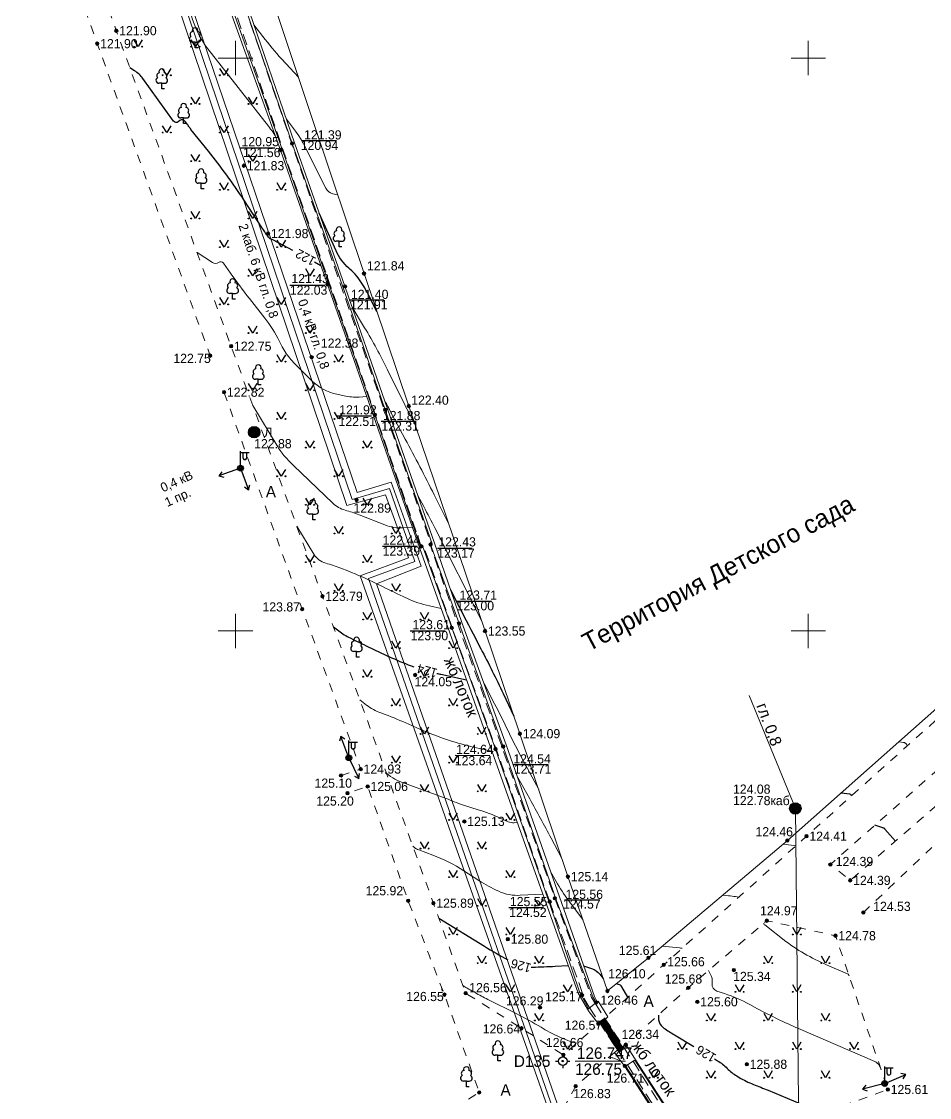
# Model space of a CAD drawing. Header units: metres. Extents: x 23748 to 47763, y 22346 to 44826.
# Drawn here: x 23831.3 to 23910.6, y 22409.3 to 22503.2 of the extents above; entities that cross this region are included whole.
import ezdxf

# ---------------------------------------------------------------- set-up
doc = ezdxf.new("R2010")
doc.units = ezdxf.units.M
doc.linetypes.add('g5_01_5x1_5', pattern=[3, 1.5, -1.5])
doc.linetypes.add('g5_02x1', pattern=[3, 2, -1])
for name, color, linetype in [('01_Геодезические пункты', 7, 'Continuous'), ('02_Сетка', 7, 'Continuous'), ('06_Инженерно-технические сооружения', 7, 'Continuous'), ('07_Объекты электропередачи', 7, 'Continuous'), ('10_Границы покрытий и угодий', 7, 'Continuous'), ('11_Гидрография', 7, 'Continuous'), ('13_Растительность', 7, 'Continuous'), ('14_Ограждения', 7, 'Continuous'), ('17_Топонимика', 7, 'Continuous'), ('19_Горизонтали', 7, 'Continuous'), ('35_Телефон', 7, 'Continuous'), ('37_Кабель низкого напряжения', 7, 'Continuous'), ('38_Кабели высокого напряжения', 7, 'Continuous'), ('44_Крышки колодцев', 7, 'Continuous'), ('45_Номера колодцев', 7, 'Continuous'), ('61_Отметки высоты поверхности', 7, 'Continuous')]:
    doc.layers.add(name, color=color, linetype=linetype)
doc.styles.add('LIKE11', font='bm431.shx')
doc.styles.add('LIKE14', font='p131.shx')
doc.styles.add('LIKE17', font='d431.shx')
doc.styles.add('LIKE32', font='peteri.shx')
doc.styles.add('LIKE36', font='pragmai.shx')
doc.styles.get("Standard").update_dxf_attribs({"font": 'SPDS.shx', "oblique": 15, "height": 2})
doc.linetypes.add('g5_119_1', pattern='A,8,-2,[31,GUGK_2005.shx,S=0.2,R=0,X=0,Y=0],0.7,[31,GUGK_2005.shx,S=0.16,R=0,X=0,Y=0],6.6,[31,GUGK_2005.shx,S=0.16,R=180.000005,X=0,Y=0],0.7,[31,GUGK_2005.shx,S=0.2,R=180.000005,X=0,Y=0],-2', length=20)
doc.linetypes.add('g5_119_3', pattern='A,8,-2,[31,GUGK_2005.shx,S=0.2,R=0,X=0,Y=0],8,[31,GUGK_2005.shx,S=0.2,R=180.000005,X=0,Y=0],-2', length=20)
doc.linetypes.add('g5_133_t', pattern='A,4,[27,GUGK_2005.shx,S=0.8,R=0,X=0,Y=0],4,-2', length=10)
doc.linetypes.add('g5_474_1a', pattern='A,2,-0.5,[28,GUGK_2005.shx,S=2,R=0,X=0,Y=0],-0.5,2', length=5)

# ---------------------------------------------------------------- blocks, each defined once
blk = doc.blocks.new('g5_115_1')
at = {"color": 0, "flags": 128}
for points in [[(0, 0), (4, 0)], [(3.29, -0.5), (4, 0), (3.29, 0.5)]]:
    blk.add_lwpolyline(points, dxfattribs=at)
blk = doc.blocks.new('g5_416')
at = {"color": 0, "flags": 128}
blk.add_lwpolyline([(0.72, 1.2), (0, 0), (-0.72, 1.2)], dxfattribs=at)
at = {"color": 0}
for centre in [(-0.72, 0), (0.72, 0)]:
    blk.add_circle(centre, 0.075, dxfattribs=at)
blk = doc.blocks.new('g5_388_1')
at = {"color": 0, "flags": 128}
blk.add_lwpolyline([(0, 0.99), (0.51, 0.99, 0.798042), (0.73, 1.95, 0.636328), (0.46, 2.81, 0.533064), (0, 3.5, 0.533064), (-0.46, 2.81, 0.636328), (-0.73, 1.95, 0.798042), (-0.51, 0.99)], format="xyb", dxfattribs=at)
for points in [[(0, 0.99), (-0.51, 0.99)], [(0.5, 0), (0, 0), (0, 0.99)]]:
    blk.add_lwpolyline(points, dxfattribs=at)
at = {"style": 'LIKE11', "flags": 8}
for tag, p in [('Описание', (-14.19, 0.84)), ('Метрические данные', (1.49, 0.46))]:
    blk.add_attdef(tag, p, '', height=2, dxfattribs=at)
blk = doc.blocks.new('g5_110_1c')
h = blk.add_hatch(color=255)
edge = h.paths.add_edge_path()
edge.add_arc((0, 0), 0.425, 0, 360)
edge = h.paths.add_edge_path(flags=16)
edge.add_arc((0, 0), 0.195, 0, 360)
h = blk.add_hatch(color=0)
edge = h.paths.add_edge_path()
edge.add_arc((0, 0), 0.12, 0, 360)
at = {"color": 0}
for p, q in [((0, 0.5), (0, 3)), ((0, 2.75), (1.5, 2.75))]:
    blk.add_line(p, q, dxfattribs=at)
at = {"color": 0, "flags": 128}
blk.add_lwpolyline([(0.4, 2.75), (0.4, 1.86, 1.040016), (1.1, 1.86), (1.1, 2.75)], format="xyb", dxfattribs=at)
at = {"color": 0}
for radius in [0.5, 0.12]:
    blk.add_circle((0, 0), radius, dxfattribs=at)
blk = doc.blocks.new('g5_117')
h = blk.add_hatch(color=255)
h.paths.add_polyline_path([(-0.6, 0.7), (0.7, -0.6, 0.177899), (0.93, 0, 0.639215)])
h.paths.add_polyline_path([(-0.7, 0.6, 0.177899), (-0.93, 0, 0.639215), (0.6, -0.7)])
at = {"color": 0, "flags": 128}
blk.add_lwpolyline([(0.71, -0.71), (-0.71, 0.71)], dxfattribs=at)
at = {"color": 0}
blk.add_circle((0, 0), 1, dxfattribs=at)
at = {"style": 'LIKE11', "flags": 8}
for tag, p, height in [('Номер', (0, 1.7), 1.6), ('Текст', (1.78, -0.8), 2), ('Отметка кольца люка', (0, -2.8), 1.6), ('Отметка земли (возле него)', (0, -4.8), 1.6), ('Верх прокладки', (0, -6.8), 1.6), ('Низ прокладки', (0, -8.8), 1.6)]:
    blk.add_attdef(tag, p, '', height=height, dxfattribs=at)
blk = doc.blocks.new('g5_367_1')
at = {"color": 0, "flags": 128}
for points in [[(0, 0.99), (-0.51, 0.99)], [(0, 0.99), (0.51, 0.99)], [(0, 0), (0, 0.99)], [(0.5, 0), (0, 0)]]:
    blk.add_lwpolyline(points, dxfattribs=at)
at = {"color": 0}
for centre, start, end in [((-0.51, 1.49), 115.6346, 270), ((-0.39, 2.32), 97.9407, 227.8197), ((0, 3), 90, 202.242), ((0, 3), 337.758, 90), ((0.39, 2.32), 312.1804, 82.0594), ((0.51, 1.49), 270, 64.3654)]:
    blk.add_arc(centre, 0.5, start, end, dxfattribs=at)
at = {"style": 'LIKE11', "flags": 8}
for tag, p in [('Описание', (-14.23, 1.01)), ('Метрические данные', (1.4, 0.6))]:
    blk.add_attdef(tag, p, '', height=2, dxfattribs=at)
blk = doc.blocks.new('g5_005_1')
h = blk.add_hatch(color=255)
edge = h.paths.add_edge_path()
edge.add_arc((0, 0), 0.675, 0, 360.0002)
edge = h.paths.add_edge_path(flags=16)
edge.add_arc((0, 0), 0.2, 0, 360.0002)
at = {"color": 0}
for p, q in [((-1.25, 0), (-0.75, 0)), ((0, 1.25), (0, 0.75)), ((0.75, 0), (1.25, 0)), ((0, -0.75), (0, -1.25))]:
    blk.add_line(p, q, dxfattribs=at)
for radius in [0.75, 0.125]:
    blk.add_circle((0, 0), radius, dxfattribs=at)
at = {"lineweight": 20, "style": 'LIKE36', "flags": 8}
for tag, p in [('Номер пункта', (-20.11, -1)), ('Отметка центра и земли', (2.18, -1))]:
    blk.add_attdef(tag, p, '', height=2, dxfattribs=at)
blk = doc.blocks.new('g5_128a')
h = blk.add_hatch(color=255)
h.paths.add_polyline_path([(-0.325, 0.425), (-0.675, 0.425), (-0.675, -0.425), (-0.325, -0.425)])
h.paths.add_polyline_path([(0.175, 0.425), (-0.175, 0.425), (-0.175, -0.425), (0.175, -0.425)])
h.paths.add_polyline_path([(0.675, 0.425), (0.325, 0.425), (0.325, -0.425), (0.675, -0.425)])
at = {"color": 0, "flags": 128}
blk.add_lwpolyline([(-0.75, -0.5), (0.75, -0.5), (0.75, 0.5), (-0.75, 0.5)], close=True, dxfattribs=at)
for points in [[(-0.25, -0.5), (-0.25, 0.5)], [(0.25, -0.5), (0.25, 0.5)]]:
    blk.add_lwpolyline(points, dxfattribs=at)
blk = doc.blocks.new('g5_117sv')
h = blk.add_hatch(color=255)
h.paths.add_polyline_path([(-0.08, 0.92, 0.390634), (-0.93, 0, 0.11106), (-0.84, -0.4), (-0.08, 0.04)])
h.paths.add_polyline_path([(0.07, 0.04), (0.84, -0.4, 0.11106), (0.92, 0, 0.390634), (0.07, 0.92)])
h.paths.add_polyline_path([(-0.76, -0.53, 0.524447), (0.76, -0.53), (0, -0.09)])
at = {"color": 0, "flags": 128}
for points in [[(0, 1), (0, 0)], [(0, 0), (-0.87, -0.5)], [(0.87, -0.5), (0, 0)]]:
    blk.add_lwpolyline(points, dxfattribs=at)
at = {"color": 0}
blk.add_circle((0, 0), 1, dxfattribs=at)
at = {"style": 'LIKE11', "flags": 8}
for tag, p in [('Номер', (0, 1.7)), ('Отметка кольца люка', (0, -2.8)), ('Отметка земли (возле него)', (0, -4.8)), ('Верх прокладки', (0, -6.8)), ('Низ прокладки', (0, -8.8))]:
    blk.add_attdef(tag, p, '', height=1.6, dxfattribs=at)
blk = doc.blocks.new('g5_012')
at = {"color": 92, "linetype": 'ByBlock', "lineweight": -2}
for p, q in [((0, -3), (0, 3)), ((-3, 0), (3, 0))]:
    blk.add_line(p, q, dxfattribs=at)
blk = doc.blocks.new('g5_330')
at = {"linetype": 'ByBlock'}
blk.add_hatch(color=0, dxfattribs=at).paths.add_polyline_path([(-0.3, 0, 1), (0.3, 0, 1)])
at = {"color": 0, "linetype": 'ByBlock', "lineweight": -2}
blk.add_circle((0, 0), 0.3, dxfattribs=at)
at = {"color": 0, "linetype": 'ByBlock', "lineweight": 15, "flags": 12}
for tag, p in [('number', (-7.62, -0.8)), ('z', (0.5, -0.8))]:
    blk.add_attdef(tag, p, '', height=1.6, dxfattribs=at)

msp = doc.modelspace()

# ---------------------------------------------------------------- linework, layer by layer
at = {"layer": '01_Геодезические пункты', "color": 7, "lineweight": 20, "ltscale": 0.5, "flags": 128}
msp.add_lwpolyline([(23884.056, 22412.448), (23879.662, 22412.448)], dxfattribs=at)
at = {"layer": '06_Инженерно-технические сооружения', "color": 7, "linetype": 'Continuous', "lineweight": 20, "ltscale": 0.5, "flags": 128}
for points in [[(23880.726, 22416.98), (23879.909, 22418.379), (23874.093, 22434.712), (23866.084, 22457.204), (23859.908, 22474.858), (23853.956, 22491.871), (23844.964, 22516.875), (23844.997, 22517.854), (23845.406, 22518.59), (23846.373, 22518.717), (23847.196, 22518.963), (23853.425, 22520.769), (23857.991, 22522.281), (23861.854, 22523.466), (23863.703, 22524.059), (23866.144, 22525.019), (23868.434, 22525.814), (23871.57, 22526.796)], [(23871.57, 22526.796), (23868.413, 22525.781), (23866.2, 22524.975), (23863.719, 22524), (23861.819, 22523.361), (23858.022, 22522.207), (23853.536, 22520.791), (23847.574, 22518.976), (23845.601, 22518.196), (23845.166, 22517.432), (23845.461, 22516.503), (23846.449, 22513.605), (23854.133, 22491.883), (23858.168, 22480.216), (23862.169, 22468.866), (23866.192, 22457.247), (23866.355, 22457.325), (23868.878, 22450.275), (23872.697, 22439.691), (23877.442, 22426.136), (23880.037, 22418.503), (23880.81, 22417.026)], [(23867.182, 22457.592), (23863.063, 22469.295), (23859.325, 22480.207), (23854.939, 22492.549), (23850.676, 22504.944), (23847.685, 22513.731), (23849.017, 22518.156), (23858.217, 22521.073), (23868.865, 22524.436), (23871.089, 22525.147)], [(23871.034, 22524.937), (23868.984, 22524.197), (23856.956, 22520.426), (23853.073, 22519.159), (23849.286, 22517.995), (23847.872, 22513.726), (23850.896, 22504.975), (23855.186, 22492.516), (23859.353, 22480.665), (23863.273, 22469.397), (23867.358, 22457.658), (23869.771, 22450.722), (23873.637, 22440.049), (23878.281, 22426.79), (23881.331, 22418.084), (23881.573, 22417.626)], [(23867.032, 22457.536), (23867.182, 22457.592)], [(23881.478, 22417.566), (23881.207, 22418.056), (23878.018, 22426.432), (23873.368, 22439.911), (23869.518, 22450.645), (23867.032, 22457.536)], [(23881.478, 22417.566), (23881.573, 22417.626), (23881.668, 22417.685), (23882.501, 22416.321), (23882.394, 22416.196), (23881.865, 22415.795), (23881.674, 22415.703), (23880.881, 22416.763), (23880.726, 22416.98), (23880.81, 22417.026), (23881.478, 22417.566)], [(23884.215, 22412.119), (23884.047, 22412.023), (23883.98, 22411.977), (23883.096, 22413.213), (23883.343, 22413.41), (23883.961, 22413.817), (23884.067, 22413.885), (23885.175, 22412.166), (23884.872, 22412.535), (23884.702, 22412.433), (23884.215, 22412.119)], [(23883.98, 22411.977), (23886.335, 22408.321), (23886.036, 22408.312), (23886.816, 22407.042), (23886.961, 22407.494), (23887.113, 22407.207), (23889.769, 22403.082), (23890.492, 22401.819), (23890.576, 22401.773), (23889.685, 22400.799)], [(23884.047, 22412.023), (23886.397, 22408.386)], [(23890.535, 22403.863), (23887.608, 22408.307), (23884.872, 22412.535)], [(23892.216, 22403.526), (23891.343, 22402.579), (23891.345, 22402.643), (23890.608, 22403.859), (23887.679, 22408.321), (23885.175, 22412.166)]]:
    msp.add_lwpolyline(points, dxfattribs=at)
at = {"layer": '10_Границы покрытий и угодий', "color": 7, "linetype": 'g5_01_5x1_5', "lineweight": 20, "ltscale": 0.5, "flags": 128}
for points in [[(23873.113, 22531.476), (23872.938, 22531.574), (23866.45, 22529.225), (23856.308, 22525.535), (23848.248, 22522.61), (23837.297, 22518.701), (23834.256, 22517.559), (23839.597, 22502.392), (23849.619, 22474.853), (23857.586, 22453.021), (23867.278, 22426.235), (23870.091, 22418.384), (23874.959, 22415.311), (23878.625, 22412.996), (23881.368, 22415.414)], [(23831.321, 22511.662), (23833.683, 22512.981), (23837.934, 22501.261), (23847.788, 22474.026)], [(23859.211, 22437.384), (23860.927, 22437.939), (23855.825, 22451.905), (23849.003, 22470.837)], [(23944.336, 22466.263), (23932.438, 22456.593), (23920.27, 22445.827), (23901.925, 22429.604), (23903.663, 22428.227), (23921.905, 22444.069), (23933.813, 22454.852), (23940.842, 22460.953), (23945.133, 22463.004), (23945.715, 22463.067)], [(23904.809, 22425.425), (23915.106, 22435.2), (23919.145, 22437.282), (23923.931, 22442.769), (23936.57, 22455.05), (23941.394, 22459.481), (23945.812, 22461.698), (23946.24, 22461.617)], [(23882.654, 22416.597), (23887.384, 22420.854), (23899.845, 22432.081), (23918.164, 22448.506), (23927.239, 22456.629)], [(23866.54, 22406.718), (23871.277, 22409.716), (23868.238, 22418.253), (23866.907, 22421.694), (23865.07, 22426.446), (23861.534, 22436.424), (23859.774, 22435.838)], [(23892.216, 22403.526), (23894.33, 22405.197), (23897.972, 22406.695), (23906.942, 22409.973), (23902.373, 22423.398), (23896.384, 22424.708), (23889.528, 22418.85), (23884.337, 22414.122)], [(23883.096, 22413.213), (23879.696, 22410.262), (23875.691, 22402.926)]]:
    msp.add_lwpolyline(points, dxfattribs=at)
at = {"layer": '11_Гидрография', "color": 92, "linetype": 'g5_02x1', "lineweight": 20, "ltscale": 0.5, "flags": 128}
for points in [[(23877.425, 22426.365), (23872.804, 22439.527), (23868.895, 22450.317), (23866.417, 22457.427), (23866.22, 22457.379), (23862.213, 22468.862), (23858.219, 22480.315), (23854.125, 22492.058), (23849.729, 22504.788), (23846.804, 22513.251), (23845.356, 22517.415), (23845.767, 22518.056), (23847.599, 22518.713), (23853.525, 22520.622), (23857.337, 22521.795), (23861.907, 22523.184), (23863.775, 22523.796), (23866.37, 22524.774), (23868.192, 22525.439), (23871.507, 22526.624)], [(23871.047, 22525.145), (23868.807, 22524.446), (23857.617, 22520.922), (23853.684, 22519.725), (23849.001, 22518.167), (23847.623, 22513.72), (23850.653, 22504.966), (23854.994, 22492.29), (23859.042, 22480.599), (23862.987, 22469.269), (23867.061, 22457.66), (23866.95, 22457.624), (23869.383, 22450.633), (23873.363, 22439.597), (23877.872, 22426.668), (23881.088, 22417.99), (23881.385, 22417.494)], [(23877.425, 22426.365), (23880.323, 22418.288), (23880.251, 22418.195), (23880.886, 22417.158)], [(23881.385, 22417.494), (23884.702, 22412.433)], [(23880.886, 22417.158), (23884.215, 22412.119)], [(23884.215, 22412.119), (23886.554, 22408.453), (23887.208, 22407.537), (23889.876, 22403.313)], [(23884.702, 22412.433), (23887.292, 22408.333), (23890.378, 22403.717)]]:
    msp.add_lwpolyline(points, dxfattribs=at)
at = {"layer": '14_Ограждения', "color": 7, "linetype": 'g5_474_1a', "lineweight": 20, "ltscale": 0.5, "flags": 128}
msp.add_lwpolyline([(23869.044, 22521.901), (23867.335, 22520.707), (23856.702, 22517.118), (23849.722, 22515.738), (23856.891, 22494.103), (23861.219, 22481.187), (23865.124, 22469.632), (23871.783, 22449.99), (23874.825, 22441.031), (23879.019, 22428.553), (23882.468, 22418.57), (23886.046, 22421.462), (23898.174, 22431.703), (23926.051, 22456.396), (23926.713, 22458.204)], dxfattribs=at)
at = {"layer": '19_Горизонтали', "color": 32, "linetype": 'Continuous', "lineweight": 20, "ltscale": 0.5, "flags": 128}
for points, elevation in [([(23853.447, 22493.286), (23853.258, 22493.55, 0.010562), (23852.87, 22494.068), (23847.582, 22500.823, -0.104314), (23846.133, 22503.776)], 121.5), ([(23851.607, 22502.911), (23852.386, 22501.886, 0.023398), (23854.036, 22499.913), (23855.49, 22498.332)], 121), ([(23858.911, 22488.076), (23858.494, 22488.164, -0.229255), (23857.889, 22488.633), (23856.181, 22492.065, 0.047132), (23855.076, 22493.844), (23854.44, 22494.682)], 121.5), ([(23861.449, 22470.452), (23860.789, 22470.417, -0.066319), (23859.481, 22470.522), (23858.852, 22470.658, -0.142785), (23856.648, 22471.851), (23855.78, 22472.709, -0.014417), (23854.841, 22473.693), (23854.841, 22473.693, -0.066542), (23854.079, 22474.806), (23853.841, 22475.277, 0.049514), (23852.549, 22477.307), (23851.21, 22479.014, -0.013749), (23849.572, 22481.224), (23848.966, 22482.09, 0.413768), (23848.521, 22482.169), (23848.521, 22482.169, -0.30378), (23847.99, 22482.158), (23846.646, 22483.021)], 122.5), ([(23860.193, 22478.253), (23861.273, 22476.465, -0.022076), (23863.272, 22472.802), (23864.636, 22470.017, 0.009374), (23865.063, 22469.184), (23865.074, 22469.164, -0.00648), (23865.485, 22468.374), (23865.685, 22467.977)], 122.5), ([(23851.513, 22469.663), (23853.683, 22466.076, 0.046133), (23854.319, 22465.214), (23854.319, 22465.214, 0.019563), (23855.066, 22464.441), (23858.503, 22461.148, 0.124863), (23859.577, 22460.538), (23859.577, 22460.538, -0.026953), (23860.785, 22460.137), (23863.046, 22459.247, 0.107258), (23864.627, 22458.989), (23865.445, 22459.032)], 123), ([(23863.052, 22470.033), (23863.13, 22469.905, -0.022076), (23863.273, 22469.642), (23863.297, 22469.594, 0.009374), (23863.482, 22469.233), (23864.816, 22466.749, -0.00648), (23867.345, 22461.89), (23868.578, 22459.444)], 123), ([(23865.912, 22461.813), (23866.426, 22460.857, -0.00648), (23867.428, 22458.931), (23871.471, 22450.912)], 123.5), ([(23855.347, 22459.157), (23856.833, 22456.7, 0.192197), (23857.871, 22455.915), (23857.871, 22455.915, -0.026954), (23859.198, 22455.474), (23859.809, 22455.234, -0.020691), (23862.288, 22454.137), (23862.835, 22453.868, 0.005127), (23864.881, 22452.886), (23864.964, 22452.847, 0.056584), (23866.929, 22452.187), (23867.949, 22451.968)], 123.5), ([(23871.7, 22445.397), (23872.619, 22443.639, -0.009703), (23873.663, 22441.543), (23873.663, 22441.543, 0.011292), (23874.714, 22439.451), (23876.465, 22436.152)], 124.5), ([(23872.388, 22439.5), (23871.311, 22439.731, -0.022437), (23869.181, 22440.289), (23868.853, 22440.39, -0.029431), (23866.154, 22441.406), (23865.123, 22441.864, 0.016618), (23863.056, 22442.703), (23862.691, 22442.837, -0.076756), (23861.433, 22443.532), (23860.858, 22443.977)], 124.5), ([(23908.645, 22439.971), (23908.56, 22440.109, 0.22588), (23908.314, 22440.268), (23907.909, 22440.32)], 123.5), ([(23874.608, 22433.266), (23874.33, 22433.25, -0.120691), (23873.799, 22433.349), (23873.11, 22433.66, 0.030816), (23871.18, 22434.392), (23869.821, 22434.814, -0.029431), (23869.101, 22435.085), (23869.101, 22435.085, 0.016619), (23868.388, 22435.374), (23864.342, 22436.861, -0.076756), (23863.537, 22437.306), (23863.169, 22437.591)], 125), ([(23874.634, 22437.204), (23875.688, 22435.329, -0.006004), (23877.556, 22431.909), (23878.47, 22430.187)], 125), ([(23865.48, 22431.204), (23865.641, 22431.079, 0.076754), (23865.993, 22430.884), (23867.233, 22430.429, -0.05641), (23869.942, 22429.071), (23871.255, 22428.215, 0.038367), (23872.979, 22427.271), (23872.979, 22427.271, 0.120694), (23874.862, 22426.921), (23876.828, 22427.032)], 125.5), ([(23897.794, 22431.382), (23897.822, 22431.38, -0.008882), (23897.878, 22431.373), (23898.912, 22431.241)], 124.5), ([(23877.511, 22428.99), (23877.996, 22428.127, 0.032259), (23879.072, 22426.472), (23880.312, 22424.809)], 125.5), ([(23892.516, 22426.926), (23893.043, 22426.877, -0.008859), (23893.649, 22426.81), (23893.952, 22426.771)], 125), ([(23896.105, 22424.47), (23896.131, 22424.419, 0.108647), (23896.202, 22424.334), (23898.049, 22422.901, 0.040739), (23899.88, 22421.705), (23899.88, 22421.705, 0.022553), (23901.852, 22420.748), (23903.41, 22420.077, -0.175293), (23903.528, 22419.965), (23903.568, 22419.888)], 125), ([(23887.239, 22422.469), (23888.769, 22422.328, -0.008871), (23888.917, 22422.312), (23888.991, 22422.302)], 125.5), ([(23891.297, 22420.362), (23891.475, 22420.019, -0.143425), (23891.617, 22419.293), (23891.608, 22419.195, 0.349865), (23892.023, 22418.562), (23892.698, 22418.341, -0.045187), (23894.884, 22417.399), (23895.579, 22417.023, 0.022553), (23899.146, 22415.29), (23905.798, 22412.424, -0.17529), (23906.19, 22412.056), (23906.32, 22411.801)], 125.5), ([(23879.792, 22414.025), (23879.53, 22414.079, -0.048098), (23879.022, 22414.236), (23878.509, 22414.45, -0.034825), (23877.042, 22415.186), (23876.677, 22415.402, 0.017302), (23874.49, 22416.597), (23872.017, 22417.84, -0.01072), (23870.91, 22418.426), (23870.623, 22418.586, -0.010697), (23870.109, 22418.887), (23869.855, 22419.043)], 126.5), ([(23883.645, 22412.446), (23883.102, 22412.671, 0.053112), (23882.781, 22412.766), (23882.615, 22412.796)], 126.5)]:
    msp.add_lwpolyline(points, format="xyb", dxfattribs=dict(at, elevation=elevation))
at = {"layer": '19_Горизонтали', "color": 32, "linetype": 'Continuous', "lineweight": 30, "ltscale": 0.5, "flags": 128}
for points, elevation in [([(23855.019, 22483.192), (23853.31, 22484.119, 0.061702), (23853.112, 22484.197), (23853.112, 22484.197, -0.165183), (23852.942, 22484.308), (23852.886, 22484.379, -0.013753), (23852.65, 22484.697), (23852.629, 22484.728, -0.007912), (23852.365, 22485.117), (23850.721, 22487.633, 0.024592), (23847.649, 22491.865), (23846.111, 22493.778, -0.022355), (23845.918, 22494.042), (23845.918, 22494.042, 0.016087), (23845.727, 22494.308), (23845.603, 22494.471, 0.183247), (23845.385, 22494.606), (23845.385, 22494.606, 0.217618), (23845.142, 22494.548), (23845.008, 22494.444, -0.425592), (23844.587, 22494.504), (23841.915, 22498.21, 0.094125), (23841.196, 22498.891), (23840.772, 22499.164)], 122), ([(23862.348, 22477.845), (23861.87, 22478.823, 0.022076), (23861.063, 22480.3), (23861.063, 22480.3, 0.076597), (23859.995, 22481.578), (23859.9, 22481.661, -0.107798), (23858.778, 22483.185), (23857.313, 22486.466)], 122), ([(23868.772, 22453.593), (23869.554, 22452.055, 0.002779), (23871.136, 22448.987), (23871.418, 22448.447, -0.009703), (23873.371, 22444.528), (23874.31, 22442.549)], 124), ([(23858.547, 22450.364), (23859.013, 22450.003, 0.050236), (23860.008, 22449.382), (23860.338, 22449.22, 0.005127), (23862.062, 22448.392), (23863.629, 22447.66, 0.026143), (23865.579, 22446.87, 0.026143)], 124), ([(23867.582, 22446.292, 0.004483), (23867.934, 22446.213), (23870.169, 22445.734)], 124), ([(23903.789, 22435.617), (23903.75, 22435.679, 0.22588), (23903.64, 22435.75), (23902.86, 22435.851)], 124), ([(23907.614, 22431.658), (23906.692, 22432.687, -0.084594), (23906.65, 22432.753), (23906.65, 22432.753, 0.293529), (23906.596, 22432.791), (23906.592, 22432.791, -0.073142), (23906.507, 22432.806), (23905.813, 22433.042)], 124), ([(23867.746, 22424.928), (23871.738, 22422.474, 0.010241), (23873.767, 22421.283, 0.010241)], 126), ([(23875.803, 22420.655, 0.008374), (23875.926, 22420.656), (23875.926, 22420.656, 0.008548), (23877.91, 22420.734), (23879.048, 22420.798)], 126), ([(23880.388, 22420.776), (23881.09, 22420.547, -0.154906), (23881.814, 22420.027), (23882.094, 22419.653)], 126), ([(23884.237, 22418.022), (23883.732, 22418.933, 0.223159), (23883.432, 22419.149), (23883.232, 22419.187)], 126), ([(23886.912, 22416.467), (23886.938, 22416.065, 0.221582), (23887.289, 22415.424), (23887.404, 22415.339, 0.023866), (23888.312, 22414.736), (23889.999, 22413.728)], 126), ([(23891.827, 22412.635), (23892.087, 22412.48, -0.067044), (23892.919, 22411.818), (23892.919, 22411.818, 0.068208), (23893.752, 22411.158), (23893.972, 22411.028, 0.039572), (23895.212, 22410.421), (23895.212, 22410.421, -0.005148), (23896.496, 22409.899), (23900.907, 22408.053, -0.208771), (23901.034, 22407.921), (23901.068, 22407.826)], 126)]:
    msp.add_lwpolyline(points, format="xyb", dxfattribs=dict(at, elevation=elevation))
at = {"layer": '19_Горизонтали', "color": 32, "linetype": 'Continuous', "lineweight": 30, "ltscale": 0.5, "elevation": 122, "flags": 128}
msp.add_lwpolyline([(23857.454, 22481.871), (23856.891, 22482.177)], dxfattribs=at)
at = {"layer": '19_Горизонтали', "color": 32, "linetype": 'Continuous', "lineweight": 20, "ltscale": 0.5, "elevation": 126.5, "flags": 128}
msp.add_lwpolyline([(23867.972, 22418.941), (23868.054, 22418.551)], dxfattribs=at)
at = {"layer": '35_Телефон', "color": 6, "linetype": 'g5_133_t', "lineweight": 20, "ltscale": 0.5, "flags": 128}
msp.add_lwpolyline([(23904.02, 22384.31), (23899.244, 22400.394), (23898.871, 22434.505), (23894.84, 22444.362)], dxfattribs=at)
at = {"layer": '37_Кабель низкого напряжения', "color": 1, "linetype": 'g5_119_3', "lineweight": 20, "ltscale": 0.5, "flags": 128}
msp.add_lwpolyline([(23927.478, 22565.509), (23911.221, 22532.283), (23886.014, 22543.911), (23879.188, 22530.871), (23840.997, 22519.718), (23860.63, 22462.068), (23863.598, 22462.989), (23866.197, 22455.666), (23862.32, 22454.119), (23885.385, 22387.754)], dxfattribs=at)
at = {"layer": '38_Кабели высокого напряжения', "color": 1, "linetype": 'g5_119_1', "lineweight": 20, "ltscale": 0.5, "flags": 128}
for points in [[(23883.541, 22390.566), (23860.872, 22454.812), (23865.101, 22456.392), (23863.108, 22461.884), (23859.73, 22460.936), (23839.643, 22520.425), (23878.261, 22531.909), (23885.478, 22545.511), (23910.872, 22533.774), (23925.91, 22565.087), (23884.643, 22588.6)], [(23885.411, 22588.557), (23926.688, 22565.221), (23911.121, 22533.051), (23885.762, 22544.721), (23878.697, 22531.358), (23840.297, 22520.196), (23860.188, 22461.47), (23863.439, 22462.442), (23865.666, 22456.068), (23861.596, 22454.583), (23883.814, 22390.737)]]:
    msp.add_lwpolyline(points, dxfattribs=at)
at = {"layer": '61_Отметки высоты поверхности'}
for p, q in [((23855.783, 22492.798), (23858.819, 22492.796)), ((23850.407, 22492.173), (23853.443, 22492.171)), ((23854.749, 22480.192), (23857.785, 22480.19)), ((23859.908, 22478.893), (23862.944, 22478.891)), ((23858.834, 22468.771), (23861.87, 22468.77)), ((23862.724, 22468.298), (23865.76, 22468.296)), ((23862.823, 22457.403), (23865.859, 22457.402)), ((23867.631, 22457.237), (23870.667, 22457.236)), ((23869.3, 22452.611), (23872.336, 22452.61)), ((23865.26, 22450.021), (23868.296, 22450.019)), ((23869.17, 22439.14), (23872.206, 22439.138)), ((23874.231, 22438.337), (23877.267, 22438.335)), ((23878.719, 22426.539), (23881.755, 22426.537)), ((23873.859, 22425.867), (23876.895, 22425.866))]:
    msp.add_line(p, q, dxfattribs=at)

# ---------------------------------------------------------------- block references
at = {"layer": '01_Геодезические пункты', "color": 7, "linetype": 'Continuous', "lineweight": 20, "xscale": 0.5, "yscale": 0.5, "zscale": 0.5}
msp.add_blockref('g5_005_1', (23878.573, 22412.448, 126.747), dxfattribs=at)
at = {"layer": '02_Сетка', "color": 92, "linetype": 'Continuous', "lineweight": 15, "ltscale": 0.5, "xscale": 0.5, "yscale": 0.5}
for p in [(23850, 22500), (23900, 22500), (23850, 22450), (23900, 22450)]:
    msp.add_blockref('g5_012', p, dxfattribs=at)
at = {"layer": '07_Объекты электропередачи', "color": 7, "linetype": 'Continuous', "lineweight": 20, "xscale": 0.5, "yscale": 0.5, "zscale": 0.5}
for p in [(23850.438, 22464.202, 122.987), (23850.438, 22464.202, 124.959), (23859.893, 22438.925, 124.959), (23906.668, 22410.486, 125.618)]:
    msp.add_blockref('g5_110_1c', p, dxfattribs=at)
for p, rotation in [((23850.438, 22464.202), 199.6486014396287), ((23850.438, 22464.202), 290.5085998926924), ((23859.893, 22438.925), 110.5085880535469), ((23859.893, 22438.925), 295.4389036431744), ((23906.668, 22410.486), 23.43909016529376), ((23906.668, 22410.486), 193.8059483405731)]:
    msp.add_blockref('g5_115_1', p, dxfattribs=dict(at, rotation=rotation))
at = {"layer": '13_Растительность', "color": 92, "linetype": 'Continuous', "lineweight": 20, "xscale": 0.5, "yscale": 0.5, "zscale": 0.5}
for name, p in [('g5_388_1', (23846.478, 22500.906, 121.602)), ('g5_388_1', (23843.565, 22497.304, 121.857)), ('g5_388_1', (23845.474, 22494.278, 122.019)), ('g5_388_1', (23847.001, 22488.583, 122.266)), ('g5_388_1', (23859.039, 22483.514, 121.738)), ('g5_388_1', (23849.75, 22478.969, 122.627)), ('g5_388_1', (23851.99, 22471.47, 122.794)), ('g5_388_1', (23856.739, 22459.707, 123.158)), ('g5_388_1', (23860.563, 22447.71, 124.119)), ('g5_367_1', (23872.909, 22412.471, 126.961)), ('g5_367_1', (23870.153, 22410.209, 127.264))]:
    msp.add_blockref(name, p, dxfattribs=at)
at = {"layer": '13_Растительность', "color": 92, "linetype": 'Continuous', "lineweight": 20, "ltscale": 0.5, "xscale": 0.5, "yscale": 0.5}
for p in [(23841.5, 22501), (23846.5, 22501), (23844, 22498.5), (23849, 22498.5), (23846.5, 22496), (23851.5, 22496), (23844, 22493.5), (23849, 22493.5), (23846.5, 22491), (23851.5, 22491), (23849, 22488.5), (23854, 22488.5), (23846.5, 22486), (23851.5, 22486), (23849, 22483.5), (23854, 22483.5), (23851.5, 22481), (23856.5, 22481), (23849, 22478.5), (23854, 22478.5), (23851.5, 22476), (23856.5, 22476), (23854, 22473.5), (23859, 22473.5), (23851.5, 22471), (23856.5, 22471), (23854, 22468.5), (23859, 22468.5), (23856.5, 22466), (23861.5, 22466), (23854, 22463.5), (23859, 22463.5), (23856.5, 22461), (23861.5, 22461), (23859, 22458.5), (23864, 22458.5), (23856.5, 22456), (23861.5, 22456), (23859, 22453.5), (23864, 22453.5), (23861.5, 22451), (23866.5, 22451), (23864, 22448.5), (23869, 22448.5), (23861.5, 22446), (23866.5, 22446), (23864, 22443.5), (23869, 22443.5), (23866.5, 22441), (23871.5, 22441), (23864, 22438.5), (23869, 22438.5), (23866.5, 22436), (23871.5, 22436), (23869, 22433.5), (23874, 22433.5), (23866.5, 22431), (23871.5, 22431), (23869, 22428.5), (23874, 22428.5), (23871.5, 22426), (23876.5, 22426), (23869, 22423.5), (23874, 22423.5), (23899, 22423.5), (23871.5, 22421), (23876.5, 22421), (23896.5, 22421), (23901.5, 22421), (23874, 22418.5), (23879, 22418.5), (23894, 22418.5), (23899, 22418.5), (23876.5, 22416), (23891.5, 22416), (23896.5, 22416), (23901.5, 22416), (23879, 22413.5), (23889, 22413.5), (23894, 22413.5), (23899, 22413.5), (23904, 22413.5), (23886.5, 22411), (23891.5, 22411), (23896.5, 22411), (23901.5, 22411)]:
    msp.add_blockref('g5_416', p, dxfattribs=at)
at = {"layer": '44_Крышки колодцев', "color": 7, "linetype": 'Continuous', "lineweight": 20, "xscale": 0.5, "yscale": 0.5, "zscale": 0.5}
for name, p in [('g5_117', (23851.627, 22467.343, 122.885)), ('g5_117sv', (23898.871, 22434.505, 124.08))]:
    msp.add_blockref(name, p, dxfattribs=at)
at = {"layer": '44_Крышки колодцев', "color": 7, "linetype": 'Continuous', "lineweight": 20, "xscale": 0.5, "yscale": 0.5, "zscale": 0.5, "rotation": 302.8740836491102}
for p in [(23882.212, 22415.688), (23882.634, 22415.053), (23883.04, 22414.397), (23883.455, 22413.704)]:
    msp.add_blockref('g5_128a', p, dxfattribs=at)
at = {"layer": '61_Отметки высоты поверхности', "color": 7, "linetype": 'Continuous', "lineweight": 20, "xscale": 0.5, "yscale": 0.5, "zscale": 0.5}
for p in [(23839.597, 22502.392, 121.9), (23837.934, 22501.261, 121.897), (23854.939, 22492.549, 121.394), (23853.918, 22491.976), (23850.734, 22490.609, 121.832), (23852.845, 22484.686, 121.983), (23861.219, 22481.187, 121.836), (23858.022, 22480.249), (23859.56, 22480.07), (23849.619, 22474.853, 122.753), (23847.788, 22474.026, 122.749), (23856.646, 22473.888, 122.38), (23849.003, 22470.837, 122.822), (23863.063, 22469.295, 122.313), (23865.124, 22469.632, 122.403), (23862.169, 22468.866, 122.511), (23860.567, 22461.428, 122.886), (23866.22, 22457.379, 122.437), (23867.032, 22457.536, 123.173), (23857.586, 22453.021, 123.792), (23855.825, 22451.905, 123.867), (23868.878, 22450.275, 123.905), (23869.518, 22450.645, 123.708), (23871.783, 22449.99, 123.554), (23865.68, 22446.155, 124.047), (23874.825, 22441.031, 124.091), (23873.368, 22439.911, 124.538), (23872.697, 22439.691, 124.644), (23859.211, 22437.384, 125.096), (23860.927, 22437.939, 124.928), (23861.534, 22436.424, 125.055), (23859.774, 22435.838, 125.203), (23869.976, 22433.373, 125.132), (23898.174, 22431.703, 124.464), (23899.845, 22432.081, 124.406), (23901.925, 22429.604, 124.394), (23879.019, 22428.553, 125.137), (23903.663, 22428.227, 124.392), (23865.07, 22426.446, 125.922), (23867.278, 22426.235, 125.889), (23877.425, 22426.365, 124.517), (23877.872, 22426.668, 124.574), (23904.809, 22425.425, 124.529), (23896.384, 22424.708, 124.971), (23873.774, 22423.095, 125.796), (23902.373, 22423.398, 124.783), (23886.046, 22421.462, 125.613), (23887.384, 22420.854, 125.662), (23893.499, 22420.396, 125.34), (23868.238, 22418.253, 126.553), (23870.091, 22418.384, 126.556), (23882.468, 22418.57, 126.105), (23889.528, 22418.85, 125.684), (23880.251, 22418.195, 125.173), (23881.478, 22417.566, 126.308), (23890.317, 22417.629, 125.603), (23876.58, 22417.135, 126.29), (23881.674, 22415.703, 126.266), (23874.959, 22415.311, 126.639), (23884.061, 22413.851, 126.622), (23884.067, 22413.885, 126.329), (23878.625, 22412.996, 126.657), (23883.988, 22412.029, 126.711), (23894.633, 22412.175, 125.882), (23879.696, 22410.262, 126.828), (23906.942, 22409.973, 125.613), (23871.277, 22409.716, 127.096)]:
    msp.add_blockref('g5_330', p, dxfattribs=at)

# ---------------------------------------------------------------- texts
at = {"layer": '01_Геодезические пункты', "color": 7, "linetype": 'Continuous', "lineweight": 20, "ltscale": 0.5, "style": 'LIKE36'}
for s, p in [('D135', (23874.298, 22411.948)), ('126.747', (23879.803, 22412.648)), ('126.75', (23879.648, 22411.248))]:
    msp.add_text(s, height=1, dxfattribs=at).set_placement(p)
at = {"layer": '07_Объекты электропередачи', "color": 7, "linetype": 'Continuous', "lineweight": 15, "style": 'LIKE11'}
for s, p in [('0,4 кВ', (23843.674, 22462.088)), ('1 пр.', (23844.048, 22460.813))]:
    msp.add_text(s, height=0.8, rotation=24.35796, dxfattribs=at).set_placement(p)
at = {"layer": '10_Границы покрытий и угодий', "color": 7, "linetype": 'Continuous', "lineweight": 15, "style": 'LIKE11'}
for p in [(23852.645, 22461.648), (23885.62, 22417.178), (23873.132, 22409.433)]:
    msp.add_text('А', height=1, dxfattribs=at).set_placement(p)
at = {"layer": '11_Гидрография', "color": 7, "linetype": 'Continuous', "lineweight": 15, "style": 'LIKE11'}
for rotation, p in [(292.88103, (23868.169, 22447.462)), (305.471, (23884.519, 22413.782))]:
    msp.add_text('жб лоток', height=1, rotation=rotation, dxfattribs=at).set_placement(p)
at = {"layer": '17_Топонимика', "color": 7, "linetype": 'Continuous', "lineweight": 15, "style": 'LIKE14'}
msp.add_text('Территория Детского сада', height=1.6, rotation=27.92743, dxfattribs=at).set_placement((23880.812, 22448.162))
at = {"layer": '19_Горизонтали', "color": 32, "linetype": 'Continuous', "lineweight": 15, "style": 'LIKE36'}
for s, rotation, p in [('122', 151.5232, (23857.092, 22482.523)), ('124', 164.6638, (23867.695, 22446.661)), ('126', 164.54846, (23875.889, 22420.922)), ('126', 149.14181, (23892.042, 22412.973))]:
    msp.add_text(s, height=0.8, rotation=rotation, dxfattribs=at).set_placement(p)
at = {"layer": '35_Телефон', "color": 6, "linetype": 'Continuous', "lineweight": 15, "style": 'LIKE32'}
msp.add_text('гл. 0,8', height=1, rotation=290.31271, dxfattribs=at).set_placement((23895.451, 22443.485))
at = {"layer": '37_Кабель низкого напряжения', "color": 1, "linetype": 'Continuous', "lineweight": 15, "style": 'LIKE32'}
msp.add_text('0,4 кВ гл. 0,8', height=0.8, rotation=288.62874, dxfattribs=at).set_placement((23855.441, 22478.801))
at = {"layer": '38_Кабели высокого напряжения', "color": 1, "linetype": 'Continuous', "lineweight": 15, "style": 'LIKE32'}
msp.add_text('2 каб. 6 кВ гл. 0,8', height=0.8, rotation=288.75045, dxfattribs=at).set_placement((23850.247, 22485.39))
at = {"layer": '45_Номера колодцев', "color": 7, "linetype": 'Continuous', "lineweight": 15, "ltscale": 0.5, "style": 'LIKE17'}
for s, p in [('Л', (23852.516, 22466.942)), ('122.88', (23851.627, 22465.943)), ('124.08', (23893.429, 22435.791)), ('122.78каб.', (23893.429, 22434.791))]:
    msp.add_text(s, height=0.8, dxfattribs=at).set_placement(p)
at = {"layer": '61_Отметки высоты поверхности', "color": 7, "linetype": 'Continuous', "lineweight": 15, "ltscale": 0.5, "style": 'LIKE17'}
for s, p in [('121.90', (23839.847, 22501.992)), ('121.90', (23838.184, 22500.861)), ('121.39', (23855.987, 22492.901)), ('120.95', (23850.525, 22492.308)), ('120.94', (23855.697, 22491.979)), ('121.56', (23850.655, 22491.357)), ('121.83', (23850.984, 22490.209)), ('121.98', (23853.095, 22484.286)), ('121.84', (23861.477, 22481.468)), ('121.43', (23854.878, 22480.358)), ('122.03', (23854.746, 22479.346)), ('121.40', (23860.08, 22478.981)), ('121.91', (23860, 22478.085)), ('122.75', (23849.869, 22474.453)), ('122.38', (23857.454, 22474.721)), ('122.75', (23844.574, 22473.39)), ('122.82', (23849.253, 22470.437)), ('122.40', (23865.341, 22469.744)), ('121.92', (23859.053, 22468.896)), ('121.88', (23862.87, 22468.4)), ('122.51', (23858.993, 22467.886)), ('122.31', (23862.735, 22467.477)), ('122.89', (23860.299, 22460.318)), ('122.44', (23862.843, 22457.53)), ('122.43', (23867.71, 22457.374)), ('123.39', (23862.843, 22456.569)), ('123.17', (23867.611, 22456.393)), ('123.79', (23857.836, 22452.621)), ('123.71', (23869.552, 22452.727)), ('123.87', (23852.356, 22451.697)), ('123.00', (23869.3, 22451.792)), ('123.61', (23865.446, 22450.151)), ('123.55', (23872.033, 22449.59)), ('123.90', (23865.29, 22449.187)), ('124.05', (23865.628, 22445.167)), ('124.09', (23875.075, 22440.631)), ('124.64', (23869.267, 22439.264)), ('123.64', (23869.147, 22438.28)), ('124.54', (23874.253, 22438.432)), ('124.93', (23861.177, 22437.539)), ('123.71', (23874.305, 22437.547)), ('125.10', (23856.897, 22436.313)), ('125.06', (23861.784, 22436.024)), ('125.20', (23857.055, 22434.754)), ('125.13', (23870.226, 22432.973)), ('124.46', (23895.39, 22432.072)), ('124.41', (23900.095, 22431.681)), ('124.39', (23902.394, 22429.474)), ('125.14', (23879.269, 22428.153)), ('124.39', (23903.913, 22427.827)), ('125.92', (23861.361, 22426.92)), ('125.56', (23878.808, 22426.604)), ('125.89', (23867.528, 22425.835)), ('125.55', (23873.955, 22425.977)), ('124.57', (23878.6, 22425.764)), ('124.97', (23895.79, 22425.171)), ('124.53', (23905.665, 22425.557)), ('124.52', (23873.888, 22425.033)), ('125.80', (23874.024, 22422.695)), ('124.78', (23902.623, 22422.998)), ('125.61', (23883.464, 22421.714)), ('125.66', (23887.689, 22420.724)), ('126.10', (23882.53, 22419.675)), ('125.68', (23887.466, 22419.219)), ('125.34', (23893.441, 22419.442)), ('126.55', (23864.908, 22417.689)), ('126.56', (23870.404, 22418.466)), ('125.17', (23877.024, 22417.667)), ('126.29', (23873.609, 22417.305)), ('126.46', (23881.854, 22417.367)), ('125.60', (23890.567, 22417.229)), ('126.64', (23871.579, 22414.862)), ('126.57', (23878.738, 22415.185)), ('126.34', (23883.703, 22414.387)), ('126.66', (23877.099, 22413.672)), ('125.88', (23894.883, 22411.775)), ('126.71', (23882.405, 22410.566)), ('126.83', (23879.486, 22409.215)), ('125.61', (23907.192, 22409.573))]:
    msp.add_text(s, height=0.8, dxfattribs=at).set_placement(p)

doc.saveas('drawing.dxf')
